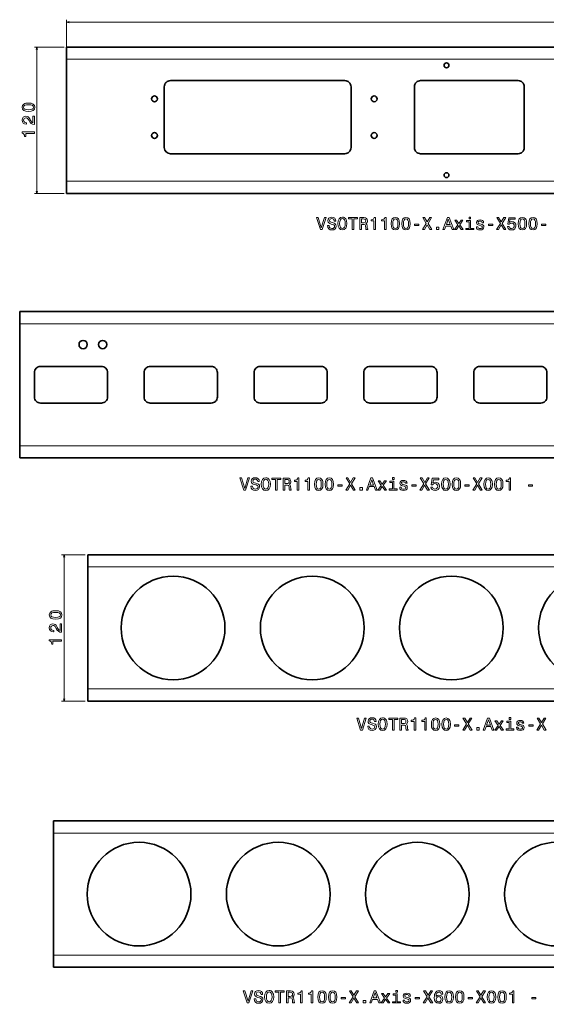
# Model space of a CAD drawing. Extents: x -420 to 4490, y -596 to 252.
# Drawn here: x 3554 to 3986, y -591 to 216 of the extents above; entities that cross this region are included whole.
import ezdxf

# ---------------------------------------------------------------- set-up
doc = ezdxf.new("R2010")
doc.units = 0

msp = doc.modelspace()

# ---------------------------------------------------------------- linework, layer by layer
at = {"color": 7, "lineweight": 13}
for p, q in [((3592.574707, 185.151154), (3592.574707, 215.640381)), ((3592.574707, 213.640381), (4472.574707, 213.640381)), ((3590.574707, 193.151154), (3566.229248, 193.151154)), ((3568.229248, 73.151146), (3568.229248, 193.151154)), ((3592.574707, 183.151154), (4422.574707, 183.151154)), ((3592.574707, 83.151146), (4422.574707, 83.151146)), ((3590.574707, 73.151146), (3566.229248, 73.151146)), ((3554.100098, -33.806107), (4434.100098, -33.806107)), ((3554.100098, -133.806107), (4434.100098, -133.806107)), ((3590.442871, -343.189606), (3590.442871, -223.189606)), ((3609.817871, -233.189606), (4445.373535, -233.189606)), ((3609.817871, -333.189606), (4489.817871, -333.189606)), ((3581.92627, -451.479767), (4417.481934, -451.479767)), ((3581.92627, -551.479736), (4461.92627, -551.479736))]:
    msp.add_line(p, q, dxfattribs=at)
at = {"color": 7, "lineweight": 35, "ltscale": 0.25}
for p, q in [((3592.574707, 183.151154), (3592.574707, 193.151154)), ((3592.574707, 73.151146), (3592.574707, 83.151146)), ((3554.100098, -33.806107), (3554.100098, -23.806107)), ((3554.100098, -143.806107), (3554.100098, -133.806107)), ((3609.817871, -233.189606), (3609.817871, -223.189606)), ((3609.817871, -343.189606), (3609.817871, -333.189606)), ((3581.92627, -451.479767), (3581.92627, -441.479767)), ((3581.92627, -561.479736), (3581.92627, -551.479736))]:
    msp.add_line(p, q, dxfattribs=at)
at = {"color": 7, "lineweight": 35}
for p, q in [((3592.574707, 193.151154), (4428.130371, 193.151154)), ((3592.574707, 83.151146), (3592.574707, 183.151154)), ((3677.574707, 165.697739), (3820.574707, 165.697739)), ((3882.574707, 165.697739), (3962.574707, 165.697739)), ((3672.574707, 110.697739), (3672.574707, 160.697739)), ((3825.574707, 160.697739), (3825.574707, 110.697739)), ((3877.574707, 110.697739), (3877.574707, 160.697739)), ((3967.574707, 160.697739), (3967.574707, 110.697739)), ((3820.574707, 105.697739), (3677.574707, 105.697739)), ((3962.574707, 105.697739), (3882.574707, 105.697739)), ((3592.574707, 73.151146), (4428.130371, 73.151146)), ((3554.100098, -23.806107), (4434.100098, -23.806107)), ((3554.100098, -133.806107), (3554.100098, -33.806107)), ((3571.099854, -68.806107), (3621.099854, -68.806107)), ((3661.099854, -68.806107), (3711.099854, -68.806107)), ((3751.099854, -68.806107), (3801.099854, -68.806107)), ((3841.099854, -68.806107), (3891.099854, -68.806107)), ((3931.099854, -68.806107), (3981.099854, -68.806107)), ((3566.099854, -93.806107), (3566.099854, -73.806107)), ((3626.099854, -73.806107), (3626.099854, -93.806107)), ((3656.099854, -93.806107), (3656.099854, -73.806107)), ((3716.099854, -73.806107), (3716.099854, -93.806107)), ((3746.099854, -93.806107), (3746.099854, -73.806107)), ((3806.099854, -73.806107), (3806.099854, -93.806107)), ((3836.099854, -93.806107), (3836.099854, -73.806107)), ((3896.099854, -73.806107), (3896.099854, -93.806107)), ((3926.099854, -93.806107), (3926.099854, -73.806107)), ((3986.099854, -73.806107), (3986.099854, -93.806107)), ((3621.099854, -98.806107), (3571.099854, -98.806107)), ((3711.099854, -98.806107), (3661.099854, -98.806107)), ((3801.099854, -98.806107), (3751.099854, -98.806107)), ((3891.099854, -98.806107), (3841.099854, -98.806107)), ((3981.099854, -98.806107), (3931.099854, -98.806107)), ((3554.100098, -143.806107), (4434.100098, -143.806107)), ((3609.817871, -223.189606), (4439.817871, -223.189606)), ((3609.817871, -333.189606), (3609.817871, -233.189606)), ((3609.817871, -343.189606), (4489.817871, -343.189606)), ((3581.92627, -441.479767), (4411.92627, -441.479767)), ((3581.92627, -551.479736), (3581.92627, -451.479767)), ((3581.92627, -561.479736), (4461.92627, -561.479736))]:
    msp.add_line(p, q, dxfattribs=at)
at = {"color": 7, "lineweight": 13, "ltscale": 0.484375}
for p, q in [((3607.817871, -223.189606), (3588.442871, -223.189606)), ((3607.817871, -343.189606), (3588.442871, -343.189606))]:
    msp.add_line(p, q, dxfattribs=at)
at = {"color": 7, "lineweight": 13}
for points in [[(3594.506592, 214.15802), (3592.574707, 213.640381), (3594.506592, 213.122742)], [(3568.74707, 191.219299), (3568.229248, 193.151154), (3567.71167, 191.219299)], [(3567.71167, 75.082993), (3568.229248, 73.151146), (3568.74707, 75.082993)], [(3590.960449, -225.12146), (3590.442871, -223.189606), (3589.925049, -225.12146)], [(3589.925049, -341.257751), (3590.442871, -343.189606), (3590.960449, -341.257751)]]:
    msp.add_lwpolyline(points, dxfattribs=at)
for points in [[(3561.344482, 140.352875), (3563.606934, 140.569016), (3565.220703, 141.246246), (3566.200439, 142.326935), (3566.517578, 143.8255), (3566.200439, 145.309647), (3565.220703, 146.390335), (3563.606934, 147.053162), (3561.344482, 147.283707), (3559.09668, 147.053162), (3558.203369, 146.779388), (3557.468506, 146.390335), (3556.48877, 145.309647), (3556.157227, 143.8255), (3556.48877, 142.326935), (3557.48291, 141.246246), (3559.09668, 140.569016)], [(3561.344482, 141.73616), (3559.601074, 141.851425), (3558.347412, 142.21167), (3557.612549, 142.860077), (3557.353271, 143.8255), (3557.612549, 144.776505), (3558.347412, 145.424927), (3559.601074, 145.785156), (3561.344482, 145.900421), (3563.102539, 145.785156), (3564.356201, 145.424927), (3565.091064, 144.776505), (3565.335938, 143.8255), (3565.091064, 142.860077), (3564.356201, 142.21167), (3563.102539, 141.851425)], [(3566.229248, 129.6353), (3566.229248, 136.508499), (3564.990234, 136.508499), (3564.990234, 131.076218), (3564.312988, 131.378815), (3563.750977, 131.897537), (3562.727783, 133.496964), (3562.295654, 134.347107), (3561.676025, 135.298111), (3560.955566, 135.975357), (3560.105469, 136.364395), (3559.139893, 136.508499), (3557.929688, 136.263535), (3556.978516, 135.586304), (3556.373535, 134.548843), (3556.157227, 133.208786), (3556.402344, 131.8255), (3557.07959, 130.773621), (3558.160156, 130.09639), (3559.58667, 129.865845), (3559.78833, 129.865845), (3559.78833, 131.177078), (3559.673096, 131.177078), (3558.693359, 131.306763), (3557.9729, 131.695816), (3557.511719, 132.315414), (3557.353271, 133.136734), (3557.497314, 133.972473), (3557.857422, 134.592072), (3558.419434, 134.995529), (3559.125488, 135.139618), (3559.78833, 135.038757), (3560.350342, 134.764969), (3560.840332, 134.303879), (3561.272461, 133.669876), (3561.733643, 132.819733), (3562.626953, 131.407623), (3563.578125, 130.413391), (3564.730713, 129.822617), (3566.186035, 129.6353)], [(3566.229248, 122.217422), (3566.229248, 123.528664), (3556.157227, 123.528664), (3556.157227, 122.548836), (3557.036133, 122.289474), (3557.626953, 121.770737), (3557.9729, 120.978233), (3558.088135, 119.883133), (3559.111084, 119.883133), (3559.111084, 122.217422)], [(3803.719238, 53.464336), (3801.211914, 44.948486), (3798.632568, 53.464336), (3797.263916, 53.464336), (3800.491455, 43.449928), (3801.932373, 43.449928), (3805.087891, 53.464336)], [(3807.609619, 46.749641), (3806.29834, 46.749641), (3806.58667, 45.222263), (3807.307129, 44.098343), (3808.416504, 43.421108), (3809.915039, 43.176151), (3811.39917, 43.4067), (3812.508789, 44.040707), (3813.214844, 45.034943), (3813.474121, 46.346184), (3813.258057, 47.527737), (3812.652832, 48.291428), (3811.673096, 48.79575), (3810.361816, 49.170387), (3809.237793, 49.444164), (3808.50293, 49.761169), (3808.085205, 50.222263), (3807.955566, 50.942722), (3808.085205, 51.591141), (3808.459717, 52.081051), (3809.036133, 52.412464), (3809.828613, 52.527737), (3810.635498, 52.383644), (3811.269531, 51.994598), (3811.6875, 51.346184), (3811.88916, 50.46722), (3813.200439, 50.46722), (3813.200439, 50.496037), (3812.969971, 51.850506), (3812.292725, 52.85915), (3811.226318, 53.493156), (3809.7854, 53.709293), (3808.488525, 53.493156), (3807.47998, 52.88797), (3806.831543, 51.95137), (3806.601074, 50.740993), (3806.78833, 49.660301), (3807.335938, 48.925434), (3808.200439, 48.43552), (3809.38208, 48.060879), (3810.549072, 47.729465), (3811.427979, 47.412464), (3811.961182, 46.95137), (3812.148438, 46.202091), (3811.975586, 45.4384), (3811.529053, 44.862034), (3810.851807, 44.501801), (3809.972656, 44.386528), (3808.99292, 44.545029), (3808.243652, 45.006123), (3807.768066, 45.755405)], [(3814.857422, 48.449928), (3815.116943, 46.202091), (3815.866211, 44.545029), (3817.033203, 43.521973), (3818.560547, 43.176151), (3820.073486, 43.521973), (3821.255127, 44.545029), (3821.98999, 46.202091), (3822.263916, 48.449928), (3821.98999, 50.683357), (3821.673096, 51.591141), (3821.255127, 52.340416), (3820.073486, 53.363472), (3819.353027, 53.622841), (3818.560547, 53.723701), (3817.018799, 53.363472), (3815.851807, 52.354828), (3815.116943, 50.697765)], [(3816.240723, 48.449928), (3816.39917, 50.193443), (3816.874756, 51.475864), (3817.609619, 52.253963), (3818.560547, 52.527737), (3819.497314, 52.253963), (3820.232178, 51.461456), (3820.70752, 50.179035), (3820.880615, 48.449928), (3820.70752, 46.706413), (3820.232178, 45.423992), (3819.497314, 44.645893), (3818.560547, 44.386528), (3817.609619, 44.645893), (3816.874756, 45.423992), (3816.39917, 46.692001)], [(3826.572266, 43.449928), (3827.897705, 43.449928), (3827.897705, 52.239555), (3830.923828, 52.239555), (3830.923828, 53.449928), (3823.531738, 53.449928), (3823.531738, 52.239555), (3826.572266, 52.239555)], [(3832.696045, 43.449928), (3834.036133, 43.449928), (3834.036133, 47.671829), (3835.405029, 47.671829), (3836.413574, 47.628601), (3837.047607, 47.426872), (3837.393555, 46.95137), (3837.537598, 46.101227), (3837.609619, 44.804394), (3837.696045, 43.95425), (3837.868896, 43.449928), (3839.38208, 43.449928), (3839.38208, 43.723705), (3839.050537, 44.127163), (3838.935303, 44.876442), (3838.834473, 46.490273), (3838.589355, 47.686241), (3838.258057, 48.060879), (3837.739258, 48.334656), (3838.315674, 48.694885), (3838.719238, 49.199207), (3838.978516, 49.833214), (3839.064941, 50.596901), (3838.863281, 51.807278), (3838.286865, 52.715057), (3837.335938, 53.262608), (3836.039063, 53.449928), (3832.696045, 53.449928)], [(3835.664307, 52.225143), (3836.543457, 52.138687), (3837.162842, 51.864914), (3837.552002, 51.360592), (3837.681641, 50.568085), (3837.537598, 49.732349), (3837.148438, 49.228027), (3836.485596, 48.968658), (3835.577881, 48.896614), (3834.036133, 48.896614), (3834.036133, 52.225143)], [(3844.324219, 43.449928), (3845.635498, 43.449928), (3845.635498, 53.521973), (3844.655762, 53.521973), (3844.396484, 52.643013), (3843.877686, 52.052235), (3843.085205, 51.706413), (3841.98999, 51.591141), (3841.98999, 50.568085), (3844.324219, 50.568085)], [(3852.998779, 43.449928), (3854.309814, 43.449928), (3854.309814, 53.521973), (3853.330078, 53.521973), (3853.070801, 52.643013), (3852.552002, 52.052235), (3851.759521, 51.706413), (3850.664307, 51.591141), (3850.664307, 50.568085), (3852.998779, 50.568085)], [(3858.459717, 48.334656), (3858.676025, 46.072407), (3859.353027, 44.458572), (3860.433838, 43.478748), (3861.932373, 43.161743), (3863.416504, 43.478748), (3864.497314, 44.458572), (3865.160156, 46.072407), (3865.390625, 48.334656), (3865.160156, 50.582493), (3864.88623, 51.475864), (3864.497314, 52.210735), (3863.416504, 53.190563), (3861.932373, 53.521973), (3860.433838, 53.190563), (3859.353027, 52.196327), (3858.676025, 50.582493)], [(3859.843018, 48.334656), (3859.958252, 50.078171), (3860.318604, 51.331772), (3860.967041, 52.066643), (3861.932373, 52.326008), (3862.883301, 52.066643), (3863.531738, 51.331772), (3863.89209, 50.078171), (3864.007324, 48.334656), (3863.89209, 46.576729), (3863.531738, 45.323128), (3862.883301, 44.588257), (3861.932373, 44.3433), (3860.967041, 44.588257), (3860.318604, 45.323128), (3859.958252, 46.576729)], [(3867.134033, 48.334656), (3867.350342, 46.072407), (3868.027588, 44.458572), (3869.108154, 43.478748), (3870.606689, 43.161743), (3872.09082, 43.478748), (3873.171631, 44.458572), (3873.834473, 46.072407), (3874.064941, 48.334656), (3873.834473, 50.582493), (3873.560547, 51.475864), (3873.171631, 52.210735), (3872.09082, 53.190563), (3870.606689, 53.521973), (3869.108154, 53.190563), (3868.027588, 52.196327), (3867.350342, 50.582493)], [(3868.517334, 48.334656), (3868.632568, 50.078171), (3868.99292, 51.331772), (3869.641357, 52.066643), (3870.606689, 52.326008), (3871.557861, 52.066643), (3872.206055, 51.331772), (3872.566406, 50.078171), (3872.681641, 48.334656), (3872.566406, 46.576729), (3872.206055, 45.323128), (3871.557861, 44.588257), (3870.606689, 44.3433), (3869.641357, 44.588257), (3868.99292, 45.323128), (3868.632568, 46.576729)], [(3884.136963, 43.449928), (3885.649902, 43.449928), (3887.941162, 47.49892), (3890.275391, 43.449928), (3891.802734, 43.449928), (3888.676025, 48.594021), (3891.644287, 53.464336), (3890.188965, 53.464336), (3887.984375, 49.761169), (3885.822998, 53.464336), (3884.309814, 53.464336), (3887.263916, 48.579613)], [(3900.923828, 43.449928), (3902.249512, 43.449928), (3903.30127, 46.389408), (3907.292725, 46.389408), (3908.344482, 43.449928), (3909.698975, 43.449928), (3906.039063, 53.464336), (3904.569336, 53.464336)], [(3903.762451, 47.614193), (3905.304199, 52.023415), (3906.845947, 47.614193)], [(3911.917969, 43.449928), (3913.906494, 46.461456), (3915.952637, 43.449928), (3917.47998, 43.449928), (3914.713379, 47.441284), (3917.321533, 51.187679), (3915.851807, 51.187679), (3913.964111, 48.377884), (3912.076416, 51.187679), (3910.577881, 51.187679), (3913.142822, 47.426872), (3910.433838, 43.449928)], [(3923.546143, 44.516212), (3923.546143, 50.928314), (3920.289795, 50.928314), (3920.289795, 49.847622), (3922.27832, 49.847622), (3922.27832, 44.516212), (3919.68457, 44.516212), (3919.68457, 43.449928), (3926.168701, 43.449928), (3926.168701, 44.516212)], [(3923.589355, 53.79575), (3922.249512, 53.79575), (3922.249512, 52.354828), (3923.589355, 52.354828)], [(3932.134033, 47.960014), (3930.909424, 48.248199), (3930.001465, 48.579613), (3929.698975, 49.256844), (3929.7854, 49.732349), (3930.088135, 50.078171), (3930.577881, 50.294308), (3931.283936, 50.380764), (3931.961182, 50.294308), (3932.494385, 50.034943), (3932.840088, 49.645893), (3932.984375, 49.127163), (3934.223389, 49.127163), (3934.223389, 49.155979), (3934.007324, 50.092579), (3933.416504, 50.82745), (3932.494385, 51.288544), (3931.283936, 51.461456), (3930.059326, 51.288544), (3929.165771, 50.813042), (3928.604004, 50.106987), (3928.430908, 49.213615), (3928.560547, 48.349064), (3928.964111, 47.743877), (3929.626953, 47.3116), (3930.592285, 47.009007), (3932.004395, 46.663185), (3932.869141, 46.302956), (3933.099609, 46.014771), (3933.186035, 45.582493), (3933.056396, 45.049351), (3932.710449, 44.645893), (3932.148438, 44.386528), (3931.39917, 44.300072), (3930.606689, 44.386528), (3930.030273, 44.689121), (3929.641357, 45.179035), (3929.48291, 45.85627), (3928.258057, 45.85627), (3928.459717, 44.703529), (3929.050537, 43.867794), (3929.987061, 43.363472), (3931.283936, 43.176151), (3932.638428, 43.363472), (3933.632813, 43.867794), (3934.237793, 44.674713), (3934.454102, 45.726585), (3934.29541, 46.634365), (3933.848877, 47.253963), (3933.114014, 47.657421)], [(3944.857422, 43.449928), (3946.370361, 43.449928), (3948.661621, 47.49892), (3950.99585, 43.449928), (3952.523193, 43.449928), (3949.396484, 48.594021), (3952.364746, 53.464336), (3950.909424, 53.464336), (3948.704834, 49.761169), (3946.543457, 53.464336), (3945.030273, 53.464336), (3947.984375, 48.579613)], [(3953.776855, 46.057999), (3954.09375, 44.876442), (3954.799805, 43.95425), (3955.837402, 43.377884), (3957.162842, 43.161743), (3958.618164, 43.421108), (3959.756592, 44.127163), (3960.477051, 45.25108), (3960.750732, 46.692001), (3960.505859, 48.032059), (3959.814209, 49.083935), (3958.733643, 49.761169), (3957.335938, 50.006123), (3956.255127, 49.833214), (3955.419434, 49.357708), (3955.822998, 52.052235), (3960.203369, 52.052235), (3960.203369, 53.233788), (3954.857422, 53.233788), (3954.064941, 47.931198), (3955.217773, 47.931198), (3956.053467, 48.608429), (3957.119629, 48.853386), (3958.041992, 48.694885), (3958.748047, 48.233791), (3959.19458, 47.527737), (3959.353027, 46.619957), (3959.19458, 45.712177), (3958.733643, 45.006123), (3958.027588, 44.559437), (3957.119629, 44.400936), (3956.355957, 44.501801), (3955.765137, 44.833214), (3955.333008, 45.351944), (3955.116943, 46.057999)], [(3962.552002, 48.334656), (3962.768066, 46.072407), (3963.445313, 44.458572), (3964.526123, 43.478748), (3966.024658, 43.161743), (3967.508789, 43.478748), (3968.589355, 44.458572), (3969.252197, 46.072407), (3969.48291, 48.334656), (3969.252197, 50.582493), (3968.978516, 51.475864), (3968.589355, 52.210735), (3967.508789, 53.190563), (3966.024658, 53.521973), (3964.526123, 53.190563), (3963.445313, 52.196327), (3962.768066, 50.582493)], [(3963.935303, 48.334656), (3964.050537, 50.078171), (3964.410889, 51.331772), (3965.059082, 52.066643), (3966.024658, 52.326008), (3966.975586, 52.066643), (3967.624023, 51.331772), (3967.984375, 50.078171), (3968.099609, 48.334656), (3967.984375, 46.576729), (3967.624023, 45.323128), (3966.975586, 44.588257), (3966.024658, 44.3433), (3965.059082, 44.588257), (3964.410889, 45.323128), (3964.050537, 46.576729)], [(3971.226318, 48.334656), (3971.442383, 46.072407), (3972.119629, 44.458572), (3973.200439, 43.478748), (3974.698975, 43.161743), (3976.183105, 43.478748), (3977.263916, 44.458572), (3977.926514, 46.072407), (3978.157227, 48.334656), (3977.926514, 50.582493), (3977.652832, 51.475864), (3977.263916, 52.210735), (3976.183105, 53.190563), (3974.698975, 53.521973), (3973.200439, 53.190563), (3972.119629, 52.196327), (3971.442383, 50.582493)], [(3972.609619, 48.334656), (3972.724854, 50.078171), (3973.085205, 51.331772), (3973.733643, 52.066643), (3974.698975, 52.326008), (3975.649902, 52.066643), (3976.29834, 51.331772), (3976.658691, 50.078171), (3976.773926, 48.334656), (3976.658691, 46.576729), (3976.29834, 45.323128), (3975.649902, 44.588257), (3974.698975, 44.3433), (3973.733643, 44.588257), (3973.085205, 45.323128), (3972.724854, 46.576729)], [(3877.537598, 46.749641), (3881.024658, 46.749641), (3881.024658, 47.88797), (3877.537598, 47.88797)], [(3895.635498, 43.449928), (3897.624023, 43.449928), (3897.624023, 45.596901), (3895.635498, 45.596901)], [(3938.258057, 46.749641), (3941.745117, 46.749641), (3941.745117, 47.88797), (3938.258057, 47.88797)], [(3981.629883, 46.749641), (3985.116699, 46.749641), (3985.116699, 47.88797), (3981.629883, 47.88797)], [(3740.94458, -160.214386), (3738.437256, -168.730225), (3735.85791, -160.214386), (3734.489258, -160.214386), (3737.716797, -170.22879), (3739.157715, -170.22879), (3742.313477, -160.214386)], [(3744.834961, -166.929077), (3743.523682, -166.929077), (3743.812012, -168.456451), (3744.532471, -169.580368), (3745.641846, -170.257614), (3747.140381, -170.502563), (3748.624512, -170.272018), (3749.734131, -169.638016), (3750.440186, -168.643768), (3750.699463, -167.332535), (3750.483398, -166.150986), (3749.878174, -165.387299), (3748.898438, -164.882965), (3747.587158, -164.508331), (3746.463135, -164.234558), (3745.728271, -163.917557), (3745.310547, -163.456451), (3745.180908, -162.735992), (3745.310547, -162.087585), (3745.685059, -161.597672), (3746.261475, -161.266251), (3747.053955, -161.150986), (3747.86084, -161.295074), (3748.494873, -161.684128), (3748.912842, -162.332535), (3749.114502, -163.211502), (3750.425781, -163.211502), (3750.425781, -163.182678), (3750.195313, -161.828217), (3749.518066, -160.819565), (3748.45166, -160.185562), (3747.010742, -159.969421), (3745.713867, -160.185562), (3744.705322, -160.790756), (3744.056885, -161.727356), (3743.826416, -162.937729), (3744.013672, -164.018417), (3744.561279, -164.753281), (3745.425781, -165.243195), (3746.607422, -165.617844), (3747.774414, -165.949249), (3748.65332, -166.266251), (3749.186523, -166.727356), (3749.373779, -167.476624), (3749.200928, -168.240311), (3748.754395, -168.816681), (3748.077148, -169.17691), (3747.197998, -169.292191), (3746.218262, -169.133682), (3745.468994, -168.672592), (3744.993408, -167.923309)], [(3752.082764, -165.22879), (3752.342285, -167.476624), (3753.091553, -169.133682), (3754.258545, -170.156738), (3755.785889, -170.502563), (3757.298828, -170.156738), (3758.480469, -169.133682), (3759.215332, -167.476624), (3759.489258, -165.22879), (3759.215332, -162.995361), (3758.898438, -162.087585), (3758.480469, -161.338303), (3757.298828, -160.315247), (3756.578369, -160.055878), (3755.785889, -159.955017), (3754.244141, -160.315247), (3753.077148, -161.323898), (3752.342285, -162.980957)], [(3753.466064, -165.22879), (3753.624512, -163.485275), (3754.100098, -162.20285), (3754.834961, -161.424759), (3755.785889, -161.150986), (3756.722656, -161.424759), (3757.45752, -162.21727), (3757.932861, -163.49968), (3758.105957, -165.22879), (3757.932861, -166.972305), (3757.45752, -168.25473), (3756.722656, -169.032822), (3755.785889, -169.292191), (3754.834961, -169.032822), (3754.100098, -168.25473), (3753.624512, -166.98671)], [(3763.797607, -170.22879), (3765.123047, -170.22879), (3765.123047, -161.439163), (3768.14917, -161.439163), (3768.14917, -160.22879), (3760.75708, -160.22879), (3760.75708, -161.439163), (3763.797607, -161.439163)], [(3769.921387, -170.22879), (3771.261475, -170.22879), (3771.261475, -166.006882), (3772.630371, -166.006882), (3773.638916, -166.05011), (3774.272949, -166.251846), (3774.618896, -166.727356), (3774.762939, -167.577499), (3774.834961, -168.874329), (3774.921387, -169.724472), (3775.094238, -170.22879), (3776.607422, -170.22879), (3776.607422, -169.955017), (3776.275879, -169.551559), (3776.160645, -168.802277), (3776.059814, -167.188446), (3775.814697, -165.992477), (3775.483398, -165.617844), (3774.9646, -165.34407), (3775.541016, -164.983841), (3775.94458, -164.479507), (3776.203857, -163.845505), (3776.290283, -163.081818), (3776.088623, -161.871445), (3775.512207, -160.963654), (3774.561279, -160.416107), (3773.264404, -160.22879), (3769.921387, -160.22879)], [(3781.549561, -170.22879), (3782.86084, -170.22879), (3782.86084, -160.156738), (3781.881104, -160.156738), (3781.621826, -161.035706), (3781.103027, -161.62648), (3780.310547, -161.972305), (3779.215332, -162.087585), (3779.215332, -163.110641), (3781.549561, -163.110641)], [(3790.224121, -170.22879), (3791.535156, -170.22879), (3791.535156, -160.156738), (3790.55542, -160.156738), (3790.296143, -161.035706), (3789.777344, -161.62648), (3788.984863, -161.972305), (3787.889648, -162.087585), (3787.889648, -163.110641), (3790.224121, -163.110641)], [(3795.685059, -165.34407), (3795.901367, -167.606308), (3796.578369, -169.220139), (3797.65918, -170.199966), (3799.157715, -170.516968), (3800.641846, -170.199966), (3801.722656, -169.220139), (3802.385498, -167.606308), (3802.615967, -165.34407), (3802.385498, -163.096222), (3802.111572, -162.20285), (3801.722656, -161.467987), (3800.641846, -160.488159), (3799.157715, -160.156738), (3797.65918, -160.488159), (3796.578369, -161.482391), (3795.901367, -163.096222)], [(3804.359375, -165.34407), (3804.575684, -167.606308), (3805.25293, -169.220139), (3806.333496, -170.199966), (3807.832031, -170.516968), (3809.316162, -170.199966), (3810.396973, -169.220139), (3811.059814, -167.606308), (3811.290283, -165.34407), (3811.059814, -163.096222), (3810.785889, -162.20285), (3810.396973, -161.467987), (3809.316162, -160.488159), (3807.832031, -160.156738), (3806.333496, -160.488159), (3805.25293, -161.482391), (3804.575684, -163.096222)], [(3821.362305, -170.22879), (3822.875244, -170.22879), (3825.166504, -166.179794), (3827.500732, -170.22879), (3829.028076, -170.22879), (3825.901367, -165.084702), (3828.869629, -160.214386), (3827.414307, -160.214386), (3825.209717, -163.917557), (3823.04834, -160.214386), (3821.535156, -160.214386), (3824.489258, -165.099106)], [(3838.14917, -170.22879), (3839.474854, -170.22879), (3840.526611, -167.289307), (3844.518066, -167.289307), (3845.569824, -170.22879), (3846.924316, -170.22879), (3843.264404, -160.214386), (3841.794678, -160.214386)], [(3860.814697, -159.882965), (3859.474854, -159.882965), (3859.474854, -161.323898), (3860.814697, -161.323898)], [(3882.082764, -170.22879), (3883.595703, -170.22879), (3885.886963, -166.179794), (3888.221191, -170.22879), (3889.748535, -170.22879), (3886.621826, -165.084702), (3889.590088, -160.214386), (3888.134766, -160.214386), (3885.930176, -163.917557), (3883.768799, -160.214386), (3882.255615, -160.214386), (3885.209717, -165.099106)], [(3891.002197, -167.620728), (3891.319092, -168.802277), (3892.025146, -169.724472), (3893.062744, -170.300842), (3894.388184, -170.516968), (3895.84375, -170.257614), (3896.981934, -169.551559), (3897.702393, -168.427643), (3897.976074, -166.98671), (3897.731201, -165.646652), (3897.039551, -164.594788), (3895.958984, -163.917557), (3894.561279, -163.672592), (3893.480469, -163.845505), (3892.644775, -164.321014), (3893.04834, -161.62648), (3897.428711, -161.62648), (3897.428711, -160.444931), (3892.082764, -160.444931), (3891.290283, -165.747528), (3892.443115, -165.747528), (3893.278809, -165.070282), (3894.344971, -164.825333), (3895.267334, -164.983841), (3895.973389, -165.444931), (3896.419922, -166.150986), (3896.578613, -167.058762), (3896.419922, -167.966537), (3895.958984, -168.672592), (3895.25293, -169.119278), (3894.344971, -169.277786), (3893.581299, -169.17691), (3892.990723, -168.845505), (3892.55835, -168.326767), (3892.342285, -167.620728)], [(3899.777344, -165.34407), (3899.993408, -167.606308), (3900.670654, -169.220139), (3901.751465, -170.199966), (3903.25, -170.516968), (3904.734131, -170.199966), (3905.814697, -169.220139), (3906.477539, -167.606308), (3906.708252, -165.34407), (3906.477539, -163.096222), (3906.203857, -162.20285), (3905.814697, -161.467987), (3904.734131, -160.488159), (3903.25, -160.156738), (3901.751465, -160.488159), (3900.670654, -161.482391), (3899.993408, -163.096222)], [(3908.45166, -165.34407), (3908.667725, -167.606308), (3909.344971, -169.220139), (3910.425781, -170.199966), (3911.924316, -170.516968), (3913.408447, -170.199966), (3914.489258, -169.220139), (3915.151855, -167.606308), (3915.382568, -165.34407), (3915.151855, -163.096222), (3914.878174, -162.20285), (3914.489258, -161.467987), (3913.408447, -160.488159), (3911.924316, -160.156738), (3910.425781, -160.488159), (3909.344971, -161.482391), (3908.667725, -163.096222)], [(3925.45459, -170.22879), (3926.967529, -170.22879), (3929.258545, -166.179794), (3931.592773, -170.22879), (3933.120361, -170.22879), (3929.993408, -165.084702), (3932.96167, -160.214386), (3931.506348, -160.214386), (3929.301758, -163.917557), (3927.140381, -160.214386), (3925.627441, -160.214386), (3928.581299, -165.099106)], [(3934.474609, -165.34407), (3934.690918, -167.606308), (3935.368164, -169.220139), (3936.44873, -170.199966), (3937.947266, -170.516968), (3939.431396, -170.199966), (3940.512207, -169.220139), (3941.175049, -167.606308), (3941.405518, -165.34407), (3941.175049, -163.096222), (3940.901123, -162.20285), (3940.512207, -161.467987), (3939.431396, -160.488159), (3937.947266, -160.156738), (3936.44873, -160.488159), (3935.368164, -161.482391), (3934.690918, -163.096222)], [(3943.14917, -165.34407), (3943.365234, -167.606308), (3944.04248, -169.220139), (3945.123047, -170.199966), (3946.621582, -170.516968), (3948.105957, -170.199966), (3949.186523, -169.220139), (3949.849365, -167.606308), (3950.079834, -165.34407), (3949.849365, -163.096222), (3949.575684, -162.20285), (3949.186523, -161.467987), (3948.105957, -160.488159), (3946.621582, -160.156738), (3945.123047, -160.488159), (3944.04248, -161.482391), (3943.365234, -163.096222)], [(3955.036621, -170.22879), (3956.3479, -170.22879), (3956.3479, -160.156738), (3955.368164, -160.156738), (3955.108643, -161.035706), (3954.590088, -161.62648), (3953.797363, -161.972305), (3952.702393, -162.087585), (3952.702393, -163.110641), (3955.036621, -163.110641)], [(3772.889648, -161.453568), (3773.768799, -161.540024), (3774.388184, -161.813812), (3774.777344, -162.31813), (3774.906982, -163.110641), (3774.762939, -163.946365), (3774.373779, -164.450699), (3773.710938, -164.710052), (3772.803223, -164.782104), (3771.261475, -164.782104), (3771.261475, -161.453568)], [(3797.068359, -165.34407), (3797.183594, -163.600555), (3797.543945, -162.346939), (3798.192383, -161.612076), (3799.157715, -161.352707), (3800.108643, -161.612076), (3800.75708, -162.346939), (3801.117432, -163.600555), (3801.232666, -165.34407), (3801.117432, -167.10199), (3800.75708, -168.355591), (3800.108643, -169.090454), (3799.157715, -169.335419), (3798.192383, -169.090454), (3797.543945, -168.355591), (3797.183594, -167.10199)], [(3805.742676, -165.34407), (3805.85791, -163.600555), (3806.218262, -162.346939), (3806.866699, -161.612076), (3807.832031, -161.352707), (3808.783203, -161.612076), (3809.431396, -162.346939), (3809.791748, -163.600555), (3809.906982, -165.34407), (3809.791748, -167.10199), (3809.431396, -168.355591), (3808.783203, -169.090454), (3807.832031, -169.335419), (3806.866699, -169.090454), (3806.218262, -168.355591), (3805.85791, -167.10199)], [(3814.762939, -166.929077), (3818.25, -166.929077), (3818.25, -165.790756), (3814.762939, -165.790756)], [(3832.86084, -170.22879), (3834.849365, -170.22879), (3834.849365, -168.081818), (3832.86084, -168.081818)], [(3840.987793, -166.064529), (3842.529541, -161.655304), (3844.071289, -166.064529)], [(3849.143311, -170.22879), (3851.131836, -167.21727), (3853.177979, -170.22879), (3854.705322, -170.22879), (3851.938721, -166.237442), (3854.546875, -162.491043), (3853.077148, -162.491043), (3851.189453, -165.300842), (3849.301758, -162.491043), (3847.803223, -162.491043), (3850.368164, -166.251846), (3847.65918, -170.22879)], [(3860.771484, -169.162506), (3860.771484, -162.750397), (3857.515137, -162.750397), (3857.515137, -163.8311), (3859.503662, -163.8311), (3859.503662, -169.162506), (3856.909912, -169.162506), (3856.909912, -170.22879), (3863.394043, -170.22879), (3863.394043, -169.162506)], [(3869.359375, -165.718704), (3868.134766, -165.430527), (3867.226807, -165.099106), (3866.924316, -164.421875), (3867.010742, -163.946365), (3867.313477, -163.600555), (3867.803223, -163.384415), (3868.509277, -163.297958), (3869.186523, -163.384415), (3869.719727, -163.643768), (3870.06543, -164.032822), (3870.209717, -164.551559), (3871.44873, -164.551559), (3871.44873, -164.522736), (3871.232666, -163.586136), (3870.641846, -162.851273), (3869.719727, -162.390167), (3868.509277, -162.21727), (3867.284668, -162.390167), (3866.391113, -162.865677), (3865.829102, -163.571732), (3865.65625, -164.465103), (3865.785889, -165.329651), (3866.189453, -165.934845), (3866.852295, -166.367126), (3867.817627, -166.669708), (3869.229736, -167.015533), (3870.094238, -167.375763), (3870.324951, -167.663956), (3870.411377, -168.096222), (3870.281738, -168.629364), (3869.935791, -169.032822), (3869.374023, -169.292191), (3868.624512, -169.378647), (3867.832031, -169.292191), (3867.255859, -168.989594), (3866.866699, -168.49968), (3866.708252, -167.822449), (3865.483398, -167.822449), (3865.685059, -168.975189), (3866.275879, -169.810928), (3867.212402, -170.315247), (3868.509277, -170.502563), (3869.86377, -170.315247), (3870.858154, -169.810928), (3871.463135, -169.004013), (3871.679443, -167.952133), (3871.520996, -167.044357), (3871.074219, -166.424759), (3870.339355, -166.021301)], [(3875.483398, -166.929077), (3878.970459, -166.929077), (3878.970459, -165.790756), (3875.483398, -165.790756)], [(3901.160645, -165.34407), (3901.275879, -163.600555), (3901.63623, -162.346939), (3902.284668, -161.612076), (3903.25, -161.352707), (3904.200928, -161.612076), (3904.849365, -162.346939), (3905.209717, -163.600555), (3905.324951, -165.34407), (3905.209717, -167.10199), (3904.849365, -168.355591), (3904.200928, -169.090454), (3903.25, -169.335419), (3902.284668, -169.090454), (3901.63623, -168.355591), (3901.275879, -167.10199)], [(3909.834961, -165.34407), (3909.950195, -163.600555), (3910.310547, -162.346939), (3910.958984, -161.612076), (3911.924316, -161.352707), (3912.875244, -161.612076), (3913.523682, -162.346939), (3913.884033, -163.600555), (3913.999268, -165.34407), (3913.884033, -167.10199), (3913.523682, -168.355591), (3912.875244, -169.090454), (3911.924316, -169.335419), (3910.958984, -169.090454), (3910.310547, -168.355591), (3909.950195, -167.10199)], [(3918.855225, -166.929077), (3922.342285, -166.929077), (3922.342285, -165.790756), (3918.855225, -165.790756)], [(3935.85791, -165.34407), (3935.973389, -163.600555), (3936.333496, -162.346939), (3936.981934, -161.612076), (3937.947266, -161.352707), (3938.898438, -161.612076), (3939.546875, -162.346939), (3939.906982, -163.600555), (3940.022217, -165.34407), (3939.906982, -167.10199), (3939.546875, -168.355591), (3938.898438, -169.090454), (3937.947266, -169.335419), (3936.981934, -169.090454), (3936.333496, -168.355591), (3935.973389, -167.10199)], [(3944.532227, -165.34407), (3944.647705, -163.600555), (3945.007813, -162.346939), (3945.65625, -161.612076), (3946.621582, -161.352707), (3947.572754, -161.612076), (3948.221191, -162.346939), (3948.581299, -163.600555), (3948.696533, -165.34407), (3948.581299, -167.10199), (3948.221191, -168.355591), (3947.572754, -169.090454), (3946.621582, -169.335419), (3945.65625, -169.090454), (3945.007813, -168.355591), (3944.647705, -167.10199)], [(3970.901123, -166.929077), (3974.388184, -166.929077), (3974.388184, -165.790756), (3970.901123, -165.790756)], [(3583.558105, -275.987885), (3585.820313, -275.771729), (3587.434082, -275.094513), (3588.414063, -274.013824), (3588.730957, -272.515259), (3588.414063, -271.031097), (3587.434082, -269.950409), (3585.820313, -269.287598), (3583.558105, -269.057037), (3581.310059, -269.287598), (3580.416748, -269.561371), (3579.681885, -269.950409), (3578.702148, -271.031097), (3578.370605, -272.515259), (3578.702148, -274.013824), (3579.696289, -275.094513), (3581.310059, -275.771729)], [(3583.558105, -274.604584), (3581.814453, -274.489319), (3580.561035, -274.129089), (3579.825928, -273.480682), (3579.56665, -272.515259), (3579.825928, -271.56424), (3580.561035, -270.915833), (3581.814453, -270.555603), (3583.558105, -270.440338), (3585.315918, -270.555603), (3586.56958, -270.915833), (3587.304443, -271.56424), (3587.549316, -272.515259), (3587.304443, -273.480682), (3586.56958, -274.129089), (3585.315918, -274.489319)], [(3588.442871, -286.705444), (3588.442871, -279.832245), (3587.203613, -279.832245), (3587.203613, -285.264526), (3586.526367, -284.961945), (3585.964355, -284.443207), (3584.941406, -282.843781), (3584.509033, -281.993652), (3583.889404, -281.042633), (3583.168945, -280.365387), (3582.318848, -279.976349), (3581.353516, -279.832245), (3580.143066, -280.077209), (3579.191895, -280.754456), (3578.586914, -281.791901), (3578.370605, -283.131958), (3578.615723, -284.515259), (3579.292969, -285.567139), (3580.373535, -286.244354), (3581.800049, -286.474915), (3582.001953, -286.474915), (3582.001953, -285.163666), (3581.886475, -285.163666), (3580.906738, -285.033997), (3580.186279, -284.644928), (3579.725098, -284.02533), (3579.56665, -283.20401), (3579.710693, -282.368286), (3580.071045, -281.748688), (3580.633057, -281.345215), (3581.338867, -281.201141), (3582.001953, -281.302002), (3582.563721, -281.575775), (3583.053711, -282.036865), (3583.48584, -282.670868), (3583.947021, -283.521027), (3584.840332, -284.933136), (3585.791504, -285.927368), (3586.944092, -286.518127), (3588.399414, -286.705444)], [(3588.442871, -294.123322), (3588.442871, -292.812073), (3578.370605, -292.812073), (3578.370605, -293.791901), (3579.249756, -294.05127), (3579.840332, -294.570007), (3580.186279, -295.362518), (3580.301514, -296.457611), (3581.324707, -296.457611), (3581.324707, -294.123322)], [(3836.662354, -357.05127), (3834.155029, -365.567108), (3831.575684, -357.05127), (3830.207031, -357.05127), (3833.43457, -367.065674), (3834.875488, -367.065674), (3838.03125, -357.05127)], [(3840.552734, -363.765961), (3839.241455, -363.765961), (3839.529785, -365.293335), (3840.250244, -366.417267), (3841.359619, -367.094482), (3842.858154, -367.339447), (3844.342285, -367.108887), (3845.451904, -366.474884), (3846.157959, -365.480652), (3846.417236, -364.169434), (3846.201172, -362.987854), (3845.595947, -362.224182), (3844.616211, -361.719849), (3843.304932, -361.345215), (3842.180908, -361.071442), (3841.446045, -360.754425), (3841.02832, -360.293335), (3840.898682, -359.572876), (3841.02832, -358.924469), (3841.402832, -358.43454), (3841.979248, -358.103149), (3842.771729, -357.987854), (3843.578613, -358.131958), (3844.212646, -358.520996), (3844.630615, -359.169434), (3844.832275, -360.04837), (3846.143555, -360.04837), (3846.143555, -360.019562), (3845.913086, -358.6651), (3845.23584, -357.656464), (3844.169434, -357.022461), (3842.728516, -356.806305), (3841.431641, -357.022461), (3840.423096, -357.627625), (3839.774658, -358.56424), (3839.544189, -359.774597), (3839.731445, -360.855286), (3840.279053, -361.590179), (3841.143555, -362.080078), (3842.325195, -362.454712), (3843.492188, -362.786133), (3844.371094, -363.103149), (3844.904297, -363.56424), (3845.091553, -364.313507), (3844.918701, -365.077209), (3844.472168, -365.653564), (3843.794922, -366.013794), (3842.915771, -366.129089), (3841.936035, -365.970581), (3841.186768, -365.509491), (3840.711182, -364.760193)], [(3847.800537, -362.065674), (3848.060059, -364.313507), (3848.809326, -365.970581), (3849.976318, -366.993622), (3851.503662, -367.339447), (3853.016602, -366.993622), (3854.198242, -365.970581), (3854.933105, -364.313507), (3855.207031, -362.065674), (3854.933105, -359.832245), (3854.616211, -358.924469), (3854.198242, -358.175171), (3853.016602, -357.15213), (3852.296143, -356.892761), (3851.503662, -356.791901), (3849.961914, -357.15213), (3848.794922, -358.160767), (3848.060059, -359.817841)], [(3849.183838, -362.065674), (3849.342285, -360.322144), (3849.817871, -359.039734), (3850.552734, -358.261627), (3851.503662, -357.987854), (3852.44043, -358.261627), (3853.175293, -359.054138), (3853.650635, -360.336578), (3853.82373, -362.065674), (3853.650635, -363.809204), (3853.175293, -365.091614), (3852.44043, -365.86972), (3851.503662, -366.129089), (3850.552734, -365.86972), (3849.817871, -365.091614), (3849.342285, -363.823608)], [(3859.515381, -367.065674), (3860.84082, -367.065674), (3860.84082, -358.276062), (3863.866943, -358.276062), (3863.866943, -357.065674), (3856.474854, -357.065674), (3856.474854, -358.276062), (3859.515381, -358.276062)], [(3865.63916, -367.065674), (3866.979248, -367.065674), (3866.979248, -362.843781), (3868.348145, -362.843781), (3869.356689, -362.886993), (3869.990723, -363.088715), (3870.33667, -363.56424), (3870.480713, -364.414368), (3870.552734, -365.711212), (3870.63916, -366.56134), (3870.812012, -367.065674), (3872.325195, -367.065674), (3872.325195, -366.791901), (3871.993652, -366.388428), (3871.878418, -365.63916), (3871.777588, -364.02533), (3871.532471, -362.829376), (3871.201172, -362.454712), (3870.682373, -362.180939), (3871.258789, -361.820709), (3871.662354, -361.316406), (3871.921631, -360.682404), (3872.008057, -359.918701), (3871.806396, -358.708313), (3871.22998, -357.800537), (3870.279053, -357.252991), (3868.982178, -357.065674), (3865.63916, -357.065674)], [(3868.607422, -358.290466), (3869.486572, -358.376923), (3870.105957, -358.650696), (3870.495117, -359.154999), (3870.624756, -359.94751), (3870.480713, -360.783264), (3870.091553, -361.287567), (3869.428711, -361.546936), (3868.520996, -361.618988), (3866.979248, -361.618988), (3866.979248, -358.290466)], [(3877.267334, -367.065674), (3878.578613, -367.065674), (3878.578613, -356.993622), (3877.598877, -356.993622), (3877.3396, -357.872589), (3876.820801, -358.463379), (3876.02832, -358.809204), (3874.933105, -358.924469), (3874.933105, -359.94751), (3877.267334, -359.94751)], [(3885.941895, -367.065674), (3887.25293, -367.065674), (3887.25293, -356.993622), (3886.273193, -356.993622), (3886.013916, -357.872589), (3885.495117, -358.463379), (3884.702637, -358.809204), (3883.607422, -358.924469), (3883.607422, -359.94751), (3885.941895, -359.94751)], [(3891.402832, -362.180939), (3891.619141, -364.443207), (3892.296143, -366.057037), (3893.376953, -367.036865), (3894.875488, -367.353851), (3896.359619, -367.036865), (3897.44043, -366.057037), (3898.103271, -364.443207), (3898.33374, -362.180939), (3898.103271, -359.933105), (3897.829346, -359.039734), (3897.44043, -358.304871), (3896.359619, -357.325043), (3894.875488, -356.993622), (3893.376953, -357.325043), (3892.296143, -358.319275), (3891.619141, -359.933105)], [(3892.786133, -362.180939), (3892.901367, -360.437439), (3893.261719, -359.183838), (3893.910156, -358.448975), (3894.875488, -358.189606), (3895.826416, -358.448975), (3896.474854, -359.183838), (3896.835205, -360.437439), (3896.950439, -362.180939), (3896.835205, -363.938873), (3896.474854, -365.192474), (3895.826416, -365.927338), (3894.875488, -366.172302), (3893.910156, -365.927338), (3893.261719, -365.192474), (3892.901367, -363.938873)], [(3900.077148, -362.180939), (3900.293457, -364.443207), (3900.970703, -366.057037), (3902.05127, -367.036865), (3903.549805, -367.353851), (3905.033936, -367.036865), (3906.114746, -366.057037), (3906.777588, -364.443207), (3907.008057, -362.180939), (3906.777588, -359.933105), (3906.503662, -359.039734), (3906.114746, -358.304871), (3905.033936, -357.325043), (3903.549805, -356.993622), (3902.05127, -357.325043), (3900.970703, -358.319275), (3900.293457, -359.933105)], [(3901.460449, -362.180939), (3901.575684, -360.437439), (3901.936035, -359.183838), (3902.584473, -358.448975), (3903.549805, -358.189606), (3904.500977, -358.448975), (3905.14917, -359.183838), (3905.509521, -360.437439), (3905.624756, -362.180939), (3905.509521, -363.938873), (3905.14917, -365.192474), (3904.500977, -365.927338), (3903.549805, -366.172302), (3902.584473, -365.927338), (3901.936035, -365.192474), (3901.575684, -363.938873)], [(3910.480713, -363.765961), (3913.967773, -363.765961), (3913.967773, -362.627625), (3910.480713, -362.627625)], [(3917.080078, -367.065674), (3918.593018, -367.065674), (3920.884277, -363.016693), (3923.218506, -367.065674), (3924.74585, -367.065674), (3921.619141, -361.92157), (3924.587402, -357.05127), (3923.13208, -357.05127), (3920.92749, -360.754425), (3918.766113, -357.05127), (3917.25293, -357.05127), (3920.207031, -361.936005)], [(3933.866943, -367.065674), (3935.192627, -367.065674), (3936.244385, -364.12619), (3940.23584, -364.12619), (3941.287598, -367.065674), (3942.64209, -367.065674), (3938.982178, -357.05127), (3937.512451, -357.05127)], [(3936.705566, -362.901398), (3938.247314, -358.492188), (3939.789063, -362.901398)], [(3944.861084, -367.065674), (3946.849609, -364.054138), (3948.895752, -367.065674), (3950.423096, -367.065674), (3947.656494, -363.07431), (3950.264648, -359.327911), (3948.794922, -359.327911), (3946.907227, -362.137726), (3945.019531, -359.327911), (3943.520996, -359.327911), (3946.085938, -363.088715), (3943.376953, -367.065674)], [(3956.489258, -365.99939), (3956.489258, -359.58728), (3953.23291, -359.58728), (3953.23291, -360.667969), (3955.221436, -360.667969), (3955.221436, -365.99939), (3952.627686, -365.99939), (3952.627686, -367.065674), (3959.111816, -367.065674), (3959.111816, -365.99939)], [(3956.532471, -356.719849), (3955.192627, -356.719849), (3955.192627, -358.160767), (3956.532471, -358.160767)], [(3965.077148, -362.555573), (3963.852539, -362.267395), (3962.94458, -361.936005), (3962.64209, -361.258759), (3962.728516, -360.783264), (3963.03125, -360.437439), (3963.520996, -360.221283), (3964.227051, -360.134827), (3964.904297, -360.221283), (3965.4375, -360.480652), (3965.783203, -360.86972), (3965.92749, -361.388428), (3967.166504, -361.388428), (3967.166504, -361.359619), (3966.950439, -360.423035), (3966.359619, -359.688141), (3965.4375, -359.227051), (3964.227051, -359.054138), (3963.002441, -359.227051), (3962.108887, -359.702576), (3961.546875, -360.4086), (3961.374023, -361.301971), (3961.503662, -362.166534), (3961.907227, -362.771729), (3962.570068, -363.20401), (3963.5354, -363.506592), (3964.94751, -363.852417), (3965.812012, -364.212646), (3966.042725, -364.500824), (3966.12915, -364.933105), (3965.999512, -365.466248), (3965.653564, -365.86972), (3965.091797, -366.129089), (3964.342285, -366.215515), (3963.549805, -366.129089), (3962.973633, -365.826477), (3962.584473, -365.336578), (3962.426025, -364.659332), (3961.201172, -364.659332), (3961.402832, -365.812073), (3961.993652, -366.647797), (3962.930176, -367.15213), (3964.227051, -367.339447), (3965.581543, -367.15213), (3966.575928, -366.647797), (3967.180908, -365.840881), (3967.397217, -364.789001), (3967.23877, -363.881226), (3966.791992, -363.261627), (3966.057129, -362.858185)], [(3971.201172, -363.765961), (3974.688232, -363.765961), (3974.688232, -362.627625), (3971.201172, -362.627625)], [(3977.800537, -367.065674), (3979.313477, -367.065674), (3981.604736, -363.016693), (3983.938965, -367.065674), (3985.466309, -367.065674), (3982.3396, -361.92157), (3985.307861, -357.05127), (3983.852539, -357.05127), (3981.647949, -360.754425), (3979.486572, -357.05127), (3977.973389, -357.05127), (3980.92749, -361.936005)], [(3928.578613, -367.065674), (3930.567139, -367.065674), (3930.567139, -364.918701), (3928.578613, -364.918701)], [(3743.676025, -580.733826), (3741.168701, -589.249695), (3738.589355, -580.733826), (3737.220703, -580.733826), (3740.448242, -590.74823), (3741.88916, -590.74823), (3745.044922, -580.733826)], [(3747.566406, -587.448547), (3746.255127, -587.448547), (3746.543457, -588.975891), (3747.263916, -590.099792), (3748.373291, -590.777039), (3749.871826, -591.022034), (3751.355957, -590.791443), (3752.465576, -590.157471), (3753.171631, -589.163208), (3753.430908, -587.85199), (3753.214844, -586.67041), (3752.609619, -585.906738), (3751.629883, -585.402405), (3750.318604, -585.027771), (3749.19458, -584.753967), (3748.459717, -584.437012), (3748.041992, -583.975891), (3747.912354, -583.255432), (3748.041992, -582.606995), (3748.416504, -582.117126), (3748.99292, -581.785706), (3749.7854, -581.67041), (3750.592285, -581.814514), (3751.226318, -582.203552), (3751.644287, -582.85199), (3751.845947, -583.730957), (3753.157227, -583.730957), (3753.157227, -583.702148), (3752.926758, -582.347656), (3752.249512, -581.338989), (3751.183105, -580.705017), (3749.742188, -580.488892), (3748.445313, -580.705017), (3747.436768, -581.310181), (3746.78833, -582.246765), (3746.557861, -583.457153), (3746.745117, -584.537842), (3747.292725, -585.272705), (3748.157227, -585.762634), (3749.338867, -586.137268), (3750.505859, -586.468689), (3751.384766, -586.785706), (3751.917969, -587.246765), (3752.105225, -587.996094), (3751.932373, -588.759766), (3751.48584, -589.336121), (3750.808594, -589.69635), (3749.929443, -589.811646), (3748.949707, -589.653137), (3748.200439, -589.192017), (3747.724854, -588.442749)], [(3754.814209, -585.74823), (3755.07373, -587.996094), (3755.822998, -589.653137), (3756.98999, -590.676208), (3758.517334, -591.022034), (3760.030273, -590.676208), (3761.211914, -589.653137), (3761.946777, -587.996094), (3762.220703, -585.74823), (3761.946777, -583.514771), (3761.629883, -582.606995), (3761.211914, -581.857727), (3760.030273, -580.834656), (3759.309814, -580.575317), (3758.517334, -580.474426), (3756.975586, -580.834656), (3755.808594, -581.843323), (3755.07373, -583.500366)], [(3766.529053, -590.74823), (3767.854492, -590.74823), (3767.854492, -581.958618), (3770.880615, -581.958618), (3770.880615, -580.74823), (3763.488525, -580.74823), (3763.488525, -581.958618), (3766.529053, -581.958618)], [(3772.652832, -590.74823), (3773.99292, -590.74823), (3773.99292, -586.526306), (3775.361816, -586.526306), (3776.370361, -586.56958), (3777.004395, -586.771301), (3777.350342, -587.246765), (3777.494385, -588.096924), (3777.566406, -589.393738), (3777.652832, -590.243896), (3777.825684, -590.74823), (3779.338867, -590.74823), (3779.338867, -590.474426), (3779.007324, -590.070984), (3778.89209, -589.321716), (3778.79126, -587.707886), (3778.546143, -586.511902), (3778.214844, -586.137268), (3777.696045, -585.863525), (3778.272461, -585.503296), (3778.676025, -584.998962), (3778.935303, -584.364929), (3779.021729, -583.601257), (3778.820068, -582.390869), (3778.243652, -581.483093), (3777.292725, -580.935547), (3775.99585, -580.74823), (3772.652832, -580.74823)], [(3784.281006, -590.74823), (3785.592285, -590.74823), (3785.592285, -580.676208), (3784.612549, -580.676208), (3784.353271, -581.555176), (3783.834473, -582.145935), (3783.041992, -582.49176), (3781.946777, -582.606995), (3781.946777, -583.630066), (3784.281006, -583.630066)], [(3792.955566, -590.74823), (3794.266602, -590.74823), (3794.266602, -580.676208), (3793.286865, -580.676208), (3793.027588, -581.555176), (3792.508789, -582.145935), (3791.716309, -582.49176), (3790.621094, -582.606995), (3790.621094, -583.630066), (3792.955566, -583.630066)], [(3798.416504, -585.863525), (3798.632813, -588.125732), (3799.309814, -589.739563), (3800.390625, -590.719421), (3801.88916, -591.036438), (3803.373291, -590.719421), (3804.454102, -589.739563), (3805.116943, -588.125732), (3805.347412, -585.863525), (3805.116943, -583.615662), (3804.843018, -582.72229), (3804.454102, -581.987427), (3803.373291, -581.007568), (3801.88916, -580.676208), (3800.390625, -581.007568), (3799.309814, -582.001831), (3798.632813, -583.615662)], [(3807.09082, -585.863525), (3807.307129, -588.125732), (3807.984375, -589.739563), (3809.064941, -590.719421), (3810.563477, -591.036438), (3812.047607, -590.719421), (3813.128418, -589.739563), (3813.79126, -588.125732), (3814.021729, -585.863525), (3813.79126, -583.615662), (3813.517334, -582.72229), (3813.128418, -581.987427), (3812.047607, -581.007568), (3810.563477, -580.676208), (3809.064941, -581.007568), (3807.984375, -582.001831), (3807.307129, -583.615662)], [(3824.09375, -590.74823), (3825.606689, -590.74823), (3827.897949, -586.699219), (3830.232178, -590.74823), (3831.759521, -590.74823), (3828.632813, -585.604126), (3831.601074, -580.733826), (3830.145752, -580.733826), (3827.941162, -584.437012), (3825.779785, -580.733826), (3824.266602, -580.733826), (3827.220703, -585.61853)], [(3840.880615, -590.74823), (3842.206299, -590.74823), (3843.258057, -587.808777), (3847.249512, -587.808777), (3848.30127, -590.74823), (3849.655762, -590.74823), (3845.99585, -580.733826), (3844.526123, -580.733826)], [(3863.546143, -580.402405), (3862.206299, -580.402405), (3862.206299, -581.843323), (3863.546143, -581.843323)], [(3884.814209, -590.74823), (3886.327148, -590.74823), (3888.618408, -586.699219), (3890.952637, -590.74823), (3892.47998, -590.74823), (3889.353271, -585.604126), (3892.321533, -580.733826), (3890.866211, -580.733826), (3888.661621, -584.437012), (3886.500244, -580.733826), (3884.987061, -580.733826), (3887.941162, -585.61853)], [(3900.765381, -583.442749), (3900.491455, -582.275635), (3899.857422, -581.411072), (3898.877686, -580.863525), (3897.609619, -580.676208), (3896.759521, -580.777039), (3896.024658, -581.050842), (3895.376221, -581.497498), (3894.828613, -582.131531), (3894.396484, -582.924011), (3894.079346, -583.889465), (3893.877686, -585.027771), (3893.820068, -586.310181), (3894.050537, -588.356323), (3894.756592, -589.840454), (3895.89502, -590.733826), (3897.451172, -591.036438), (3898.848877, -590.777039), (3899.915039, -590.099792), (3900.606689, -589.033508), (3900.851807, -587.679077), (3900.606689, -586.310181), (3899.943848, -585.258301), (3898.920898, -584.59552), (3897.652832, -584.364929), (3896.283936, -584.653137), (3895.260986, -585.474426), (3895.477051, -583.889465), (3895.938232, -582.751099), (3896.644287, -582.073853), (3897.624023, -581.843323), (3898.344482, -581.958618), (3898.89209, -582.261169), (3899.252197, -582.765503), (3899.439697, -583.442749)], [(3902.508789, -585.863525), (3902.724854, -588.125732), (3903.4021, -589.739563), (3904.48291, -590.719421), (3905.981445, -591.036438), (3907.465576, -590.719421), (3908.546143, -589.739563), (3909.208984, -588.125732), (3909.439697, -585.863525), (3909.208984, -583.615662), (3908.935303, -582.72229), (3908.546143, -581.987427), (3907.465576, -581.007568), (3905.981445, -580.676208), (3904.48291, -581.007568), (3903.4021, -582.001831), (3902.724854, -583.615662)], [(3911.183105, -585.863525), (3911.39917, -588.125732), (3912.076416, -589.739563), (3913.157227, -590.719421), (3914.655762, -591.036438), (3916.139893, -590.719421), (3917.220703, -589.739563), (3917.883301, -588.125732), (3918.114014, -585.863525), (3917.883301, -583.615662), (3917.609619, -582.72229), (3917.220703, -581.987427), (3916.139893, -581.007568), (3914.655762, -580.676208), (3913.157227, -581.007568), (3912.076416, -582.001831), (3911.39917, -583.615662)], [(3928.186035, -590.74823), (3929.698975, -590.74823), (3931.98999, -586.699219), (3934.324219, -590.74823), (3935.851807, -590.74823), (3932.724854, -585.604126), (3935.693115, -580.733826), (3934.237793, -580.733826), (3932.033203, -584.437012), (3929.871826, -580.733826), (3928.358887, -580.733826), (3931.312744, -585.61853)], [(3937.206055, -585.863525), (3937.422363, -588.125732), (3938.099609, -589.739563), (3939.180176, -590.719421), (3940.678711, -591.036438), (3942.162842, -590.719421), (3943.243652, -589.739563), (3943.906494, -588.125732), (3944.136963, -585.863525), (3943.906494, -583.615662), (3943.632568, -582.72229), (3943.243652, -581.987427), (3942.162842, -581.007568), (3940.678711, -580.676208), (3939.180176, -581.007568), (3938.099609, -582.001831), (3937.422363, -583.615662)], [(3945.880615, -585.863525), (3946.09668, -588.125732), (3946.773926, -589.739563), (3947.854492, -590.719421), (3949.353027, -591.036438), (3950.837402, -590.719421), (3951.917969, -589.739563), (3952.580811, -588.125732), (3952.811279, -585.863525), (3952.580811, -583.615662), (3952.307129, -582.72229), (3951.917969, -581.987427), (3950.837402, -581.007568), (3949.353027, -580.676208), (3947.854492, -581.007568), (3946.773926, -582.001831), (3946.09668, -583.615662)], [(3957.768066, -590.74823), (3959.079346, -590.74823), (3959.079346, -580.676208), (3958.099609, -580.676208), (3957.840088, -581.555176), (3957.321533, -582.145935), (3956.528809, -582.49176), (3955.433838, -582.606995), (3955.433838, -583.630066), (3957.768066, -583.630066)], [(3756.19751, -585.74823), (3756.355957, -584.0047), (3756.831543, -582.72229), (3757.566406, -581.944214), (3758.517334, -581.67041), (3759.454102, -581.944214), (3760.188965, -582.736694), (3760.664307, -584.019104), (3760.837402, -585.74823), (3760.664307, -587.49176), (3760.188965, -588.77417), (3759.454102, -589.552246), (3758.517334, -589.811646), (3757.566406, -589.552246), (3756.831543, -588.77417), (3756.355957, -587.506165)], [(3775.621094, -581.973022), (3776.500244, -582.059448), (3777.119629, -582.333252), (3777.508789, -582.837585), (3777.638428, -583.630066), (3777.494385, -584.46582), (3777.105225, -584.970154), (3776.442383, -585.229492), (3775.534668, -585.301514), (3773.99292, -585.301514), (3773.99292, -581.973022)], [(3799.799805, -585.863525), (3799.915039, -584.119995), (3800.275391, -582.866394), (3800.923828, -582.131531), (3801.88916, -581.872131), (3802.840088, -582.131531), (3803.488525, -582.866394), (3803.848877, -584.119995), (3803.964111, -585.863525), (3803.848877, -587.621399), (3803.488525, -588.875061), (3802.840088, -589.609924), (3801.88916, -589.854858), (3800.923828, -589.609924), (3800.275391, -588.875061), (3799.915039, -587.621399)], [(3808.474121, -585.863525), (3808.589355, -584.119995), (3808.949707, -582.866394), (3809.598145, -582.131531), (3810.563477, -581.872131), (3811.514648, -582.131531), (3812.162842, -582.866394), (3812.523193, -584.119995), (3812.638428, -585.863525), (3812.523193, -587.621399), (3812.162842, -588.875061), (3811.514648, -589.609924), (3810.563477, -589.854858), (3809.598145, -589.609924), (3808.949707, -588.875061), (3808.589355, -587.621399)], [(3817.494385, -587.448547), (3820.981445, -587.448547), (3820.981445, -586.310181), (3817.494385, -586.310181)], [(3835.592285, -590.74823), (3837.580811, -590.74823), (3837.580811, -588.601257), (3835.592285, -588.601257)], [(3843.719238, -586.583984), (3845.260986, -582.174744), (3846.802734, -586.583984)], [(3851.874756, -590.74823), (3853.863281, -587.736694), (3855.909424, -590.74823), (3857.436768, -590.74823), (3854.670166, -586.756897), (3857.27832, -583.010498), (3855.808594, -583.010498), (3853.920898, -585.820251), (3852.033203, -583.010498), (3850.534668, -583.010498), (3853.099609, -586.771301), (3850.390625, -590.74823)], [(3863.50293, -589.681946), (3863.50293, -583.269836), (3860.246582, -583.269836), (3860.246582, -584.350525), (3862.235107, -584.350525), (3862.235107, -589.681946), (3859.641357, -589.681946), (3859.641357, -590.74823), (3866.125488, -590.74823), (3866.125488, -589.681946)], [(3872.09082, -586.238159), (3870.866211, -585.949951), (3869.958252, -585.61853), (3869.655762, -584.941284), (3869.742188, -584.46582), (3870.044922, -584.119995), (3870.534668, -583.90387), (3871.240723, -583.817383), (3871.917969, -583.90387), (3872.451172, -584.163208), (3872.796875, -584.552246), (3872.941162, -585.070984), (3874.180176, -585.070984), (3874.180176, -585.042175), (3873.964111, -584.105591), (3873.373291, -583.370728), (3872.451172, -582.909607), (3871.240723, -582.736694), (3870.016113, -582.909607), (3869.122559, -583.385132), (3868.560547, -584.091187), (3868.387695, -584.984558), (3868.517334, -585.849121), (3868.920898, -586.454285), (3869.58374, -586.886536), (3870.549072, -587.189148), (3871.961182, -587.534973), (3872.825684, -587.895203), (3873.056396, -588.183411), (3873.142822, -588.615662), (3873.013184, -589.148804), (3872.667236, -589.552246), (3872.105469, -589.811646), (3871.355957, -589.898071), (3870.563477, -589.811646), (3869.987305, -589.509033), (3869.598145, -589.019104), (3869.439697, -588.341919), (3868.214844, -588.341919), (3868.416504, -589.494629), (3869.007324, -590.330383), (3869.943848, -590.834656), (3871.240723, -591.022034), (3872.595215, -590.834656), (3873.5896, -590.330383), (3874.19458, -589.523438), (3874.410889, -588.471558), (3874.252441, -587.563782), (3873.805664, -586.944214), (3873.070801, -586.54071)], [(3878.214844, -587.448547), (3881.701904, -587.448547), (3881.701904, -586.310181), (3878.214844, -586.310181)], [(3899.454102, -587.693481), (3899.29541, -588.601257), (3898.89209, -589.292908), (3898.243652, -589.753967), (3897.436768, -589.898071), (3896.58667, -589.753967), (3895.938232, -589.307312), (3895.520264, -588.615662), (3895.390625, -587.707886), (3895.534668, -586.814514), (3895.938232, -586.137268), (3896.601074, -585.705017), (3897.494385, -585.546509), (3898.272461, -585.705017), (3898.89209, -586.122864), (3899.29541, -586.80011)], [(3903.89209, -585.863525), (3904.007324, -584.119995), (3904.367676, -582.866394), (3905.016113, -582.131531), (3905.981445, -581.872131), (3906.932373, -582.131531), (3907.580811, -582.866394), (3907.941162, -584.119995), (3908.056396, -585.863525), (3907.941162, -587.621399), (3907.580811, -588.875061), (3906.932373, -589.609924), (3905.981445, -589.854858), (3905.016113, -589.609924), (3904.367676, -588.875061), (3904.007324, -587.621399)], [(3912.566406, -585.863525), (3912.681641, -584.119995), (3913.041992, -582.866394), (3913.69043, -582.131531), (3914.655762, -581.872131), (3915.606689, -582.131531), (3916.255127, -582.866394), (3916.615479, -584.119995), (3916.730713, -585.863525), (3916.615479, -587.621399), (3916.255127, -588.875061), (3915.606689, -589.609924), (3914.655762, -589.854858), (3913.69043, -589.609924), (3913.041992, -588.875061), (3912.681641, -587.621399)], [(3921.58667, -587.448547), (3925.07373, -587.448547), (3925.07373, -586.310181), (3921.58667, -586.310181)], [(3938.589355, -585.863525), (3938.704834, -584.119995), (3939.064941, -582.866394), (3939.713379, -582.131531), (3940.678711, -581.872131), (3941.629883, -582.131531), (3942.27832, -582.866394), (3942.638428, -584.119995), (3942.753662, -585.863525), (3942.638428, -587.621399), (3942.27832, -588.875061), (3941.629883, -589.609924), (3940.678711, -589.854858), (3939.713379, -589.609924), (3939.064941, -588.875061), (3938.704834, -587.621399)], [(3947.263672, -585.863525), (3947.37915, -584.119995), (3947.739258, -582.866394), (3948.387695, -582.131531), (3949.353027, -581.872131), (3950.304199, -582.131531), (3950.952637, -582.866394), (3951.312744, -584.119995), (3951.427979, -585.863525), (3951.312744, -587.621399), (3950.952637, -588.875061), (3950.304199, -589.609924), (3949.353027, -589.854858), (3948.387695, -589.609924), (3947.739258, -588.875061), (3947.37915, -587.621399)], [(3973.632568, -587.448547), (3977.119629, -587.448547), (3977.119629, -586.310181), (3973.632568, -586.310181)]]:
    msp.add_lwpolyline(points, close=True, dxfattribs=at)
at = {"color": 7, "lineweight": 35}
for centre, radius in [((3903.80957, 178.150848), 2), ((3664.574707, 150.697571), 2.4), ((3844.574707, 150.697571), 2.4), ((3664.574707, 120.697563), 2.4), ((3844.574707, 120.697563), 2.4), ((3903.80957, 88.150841), 2), ((3606.100098, -50.806107), 3.4), ((3622.100098, -50.806107), 3.4), ((3679.817627, -283.189606), 42.5), ((3793.817627, -283.189606), 42.5), ((3907.817627, -283.189606), 42.5), ((4021.817627, -283.189606), 42.5), ((3651.926025, -501.479767), 42.5), ((3765.926025, -501.479767), 42.5), ((3879.926025, -501.479767), 42.5), ((3993.926025, -501.479767), 42.5)]:
    msp.add_circle(centre, radius, dxfattribs=at)
for centre, start, end in [((3677.574707, 160.697739), 90.000003, 180.000005), ((3820.574707, 160.697739), 0, 90.000003), ((3882.574707, 160.697739), 90.000003, 180.000005), ((3962.574707, 160.697739), 0, 90.000003), ((3677.574707, 110.697739), 180.000005, 269.999997), ((3820.574707, 110.697739), 269.999997, 360), ((3882.574707, 110.697739), 179.999995, 269.999997), ((3962.574707, 110.697739), 269.999997, 360), ((3571.099854, -73.806107), 90.000003, 180.000005), ((3621.099854, -73.806107), 360, 90.000003), ((3661.099854, -73.806107), 90.000003, 180.000005), ((3711.099854, -73.806107), 360, 90.000003), ((3751.099854, -73.806107), 90.000003, 180.000005), ((3801.099854, -73.806107), 360, 90.000003), ((3841.099854, -73.806107), 90.000003, 180.000005), ((3891.099854, -73.806107), 360, 90.000003), ((3931.099854, -73.806107), 90.000003, 180.000005), ((3981.099854, -73.806107), 360, 90.000003), ((3571.099854, -93.806107), 179.999995, 269.999997), ((3621.099854, -93.806107), 269.999997, 0), ((3661.099854, -93.806107), 179.999995, 269.999997), ((3711.099854, -93.806107), 269.999997, 0), ((3751.099854, -93.806107), 179.999995, 269.999997), ((3801.099854, -93.806107), 269.999997, 0), ((3841.099854, -93.806107), 179.999995, 269.999997), ((3891.099854, -93.806107), 269.999997, 0), ((3931.099854, -93.806107), 179.999995, 269.999997), ((3981.099854, -93.806107), 269.999997, 0)]:
    msp.add_arc(centre, 5, start, end, dxfattribs=at)

doc.saveas('drawing.dxf')
